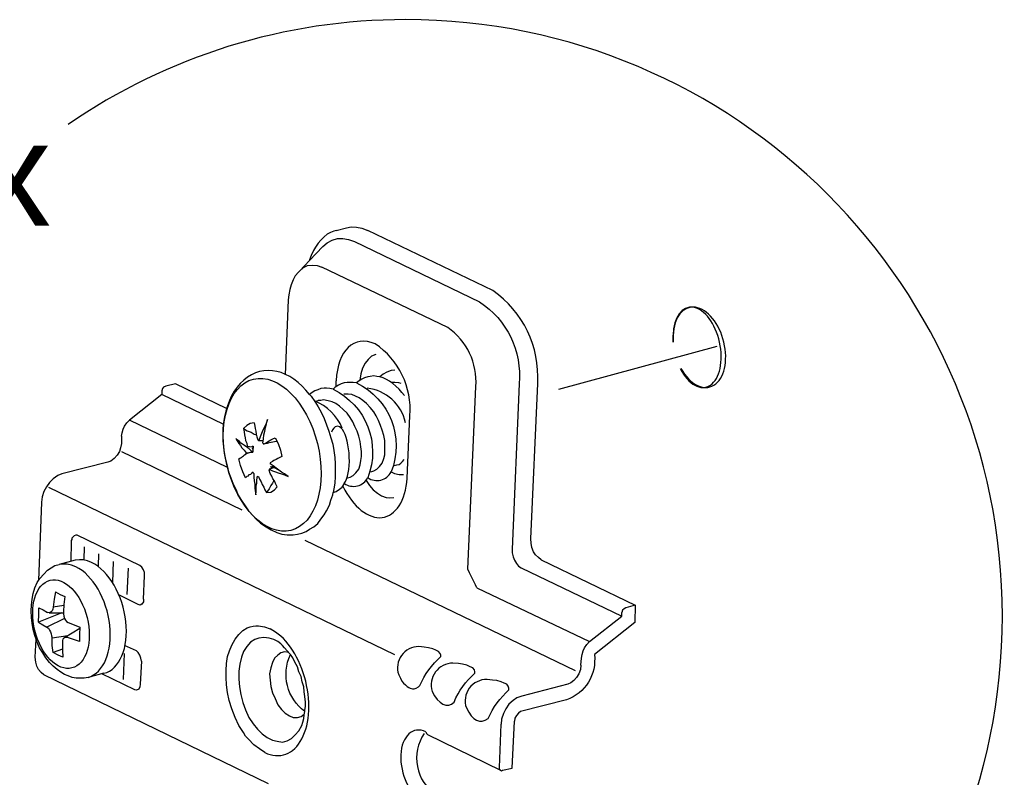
# Model space of a CAD drawing. Header units: metres. Extents: x -8.4 to 7.9, y -3.9 to 2.
# Drawn here: x 2.6966 to 2.8776, y -1.0356 to -0.896 of the extents above; entities that cross this region are included whole.
import ezdxf

# ---------------------------------------------------------------- set-up
doc = ezdxf.new("R2010")
doc.units = ezdxf.units.M
doc.header["$MEASUREMENT"] = 0
doc.layers.add('PDF10_Geometry_Num_Penna__7', color=7, linetype='Continuous', lineweight=18)
doc.layers.add('PDF10_Text_Num_Penna__7', color=7, linetype='Continuous', lineweight=18)
doc.styles.add('GENERATED_STYLE_2', font='')
doc.styles.get('GENERATED_STYLE_2').set_extended_font_data('Arial')

msp = doc.modelspace()

# ---------------------------------------------------------------- linework, layer by layer
at = {"layer": 'PDF10_Geometry_Num_Penna__7', "color": 7, "linetype": 'Continuous', "lineweight": 18, "flags": 128}
for points in [[(2.697834574167865, -1.090618023576224, 0.1748266194143303), (2.767719286086659, -1.115704499565486, 0.9999823853415638), (2.767717697117358, -0.895971593336982, 0.1524887787522111), (2.70550869769251, -0.9152852250503865)], [(2.792626753799642, -0.9954554665874553), (2.792121896847409, -0.9950771961866673), (2.791624486162908, -0.9945797855021666), (2.791235790987296, -0.9939945088584279), (2.79093942953156, -0.9931918011969133), (2.790821778501394, -0.9924337711417911), (2.790741358809888, -0.9916131924377197), (2.792003203339762, -0.9629702300542786, 0.2617845074266618), (2.78377060973521, -0.9458884918769661), (2.760718454090344, -0.9348069562381359)], [(2.758275631498169, -0.9368706148773951), (2.781308426846933, -0.9479551290233181, -0.2768616389433782), (2.788594599822739, -0.9630509475964939), (2.78729597073027, -0.9934987363528283), (2.78729597073027, -0.9941942177590013), (2.787477659662932, -0.9949582048283092), (2.787709983216172, -0.9955732665429762), (2.788098678391785, -0.996140672144158), (2.788476948792573, -0.9966470183499372), (2.788983294998352, -0.9969433798056726), (2.807525990904692, -1.005880390337674), (2.807525990904692, -1.005196822959872)], [(2.78081190971456, -1.000668002925242), (2.78054235482266, -1.000090172549235), (2.780244504113378, -0.9994870248629393), (2.779846873416487, -0.9987185700329921), (2.779423925409306, -0.9979084161037457), (2.779161816785138, -0.9972233594723975), (2.780622774514166, -0.9635587830558197, 0.2647192065678183), (2.775437193665569, -0.9526708503780226), (2.752251005201526, -0.9415803792179139)], [(2.767970523159938, -0.9804568962708597), (2.768464955337346, -0.9689598588925814, 0.2724621259779049), (2.762062952192042, -0.9557016302703196)], [(2.758652561570765, -0.9628716414695063), (2.758031542841913, -0.9627897325244538), (2.75747307276201, -0.9627897325244538), (2.756893753132456, -0.9627897325244538), (2.75639038543377, -0.9628716414695063), (2.755812555057763, -0.9630518411486219), (2.755306208851985, -0.9632945894766864), (2.754703061165689, -0.9636743491310209), (2.754324790764901, -0.9640526195318088, -0.39083902334215), (2.760719198717117, -0.980357265208605, 0.4543996583335447), (2.76502165221267, -0.9792760671339001)], [(2.762945781694353, -0.9617888052159124), (2.762378376093172, -0.9617083855244062), (2.761800545717165, -0.9616086055367968), (2.761178037734766, -0.9617083855244062), (2.760719347642472, -0.9617888052159124), (2.76011471070263, -0.9619868759375848), (2.759608364496851, -0.9621760111379787), (2.759149674404556, -0.9624932221433639), (2.75865300834683, -0.9628710457680859, -0.3930843043768121), (2.765021056511275, -0.9792766628353305), (2.765624204197571, -0.9795834490658908), (2.766508820804138, -0.9797725842662848), (2.76728323264827, -0.9797725842662848)], [(2.734800229995413, -0.9781938265817366), (2.735078720408592, -0.9792765139099759), (2.735501668415772, -0.9803577119846689), (2.735881428070106, -0.9813421085788454), (2.736377349501061, -0.9824962800773125), (2.7368375288469, -0.983568542630727), (2.737442165786743, -0.9845603854926355), (2.738145093460648, -0.9855611638758224), (2.738721434583109, -0.9864457804823895), (2.739524142244623, -0.9873303970889564), (2.740164521269579, -0.9880139644667583), (2.740967228931094, -0.9887094458729313), (2.74196800731428, -0.9893959917578259), (2.742936022119446, -0.9899693543731934), (2.74393382199554, -0.990466765057694), (2.744891412025881, -0.990739298456687), (2.745872830112965, -0.9908539709797604), (2.746955517441204, -0.9908539709797604), (2.747758225102719, -0.990739298456687), (2.748534126200398, -0.9905486740027465), (2.749336833861912, -0.9902776298573001), (2.749986148408147, -0.9898546818501198), (2.750788856069661, -0.9893959917578259), (2.751484337475834, -0.9887898655644374), (2.752059189344748, -0.9880139644667583), (2.752665315538137, -0.9872127460587902), (2.75312400563043, -0.9864457804823895), (2.753630351836209, -0.9854450020992025), (2.753926713291945, -0.9844889013224079), (2.75424392429733, -0.9834970584604994), (2.754324343988837, -0.9830994277636081), (2.754891749590018, -0.9829177388309462), (2.755505322051139, -0.9824962800773125), (2.756011668256918, -0.9821180096765245), (2.756391427911252, -0.9814240175238979, 0.4514829625468258), (2.760718751941057, -0.9803569673578976)], [(2.809986535614069, -1.003813902116676), (2.809868884583903, -1.007035157537559), (2.802438700790157, -1.012943324206874, -0.3551321470024489), (2.797287372773129, -1.021292079588043), (2.788856708446907, -1.023439583201965)], [(2.748534572976462, -1.02598382396065), (2.748725197430403, -1.025395568809819), (2.74891284337725, -1.024701576657192), (2.749021558886138, -1.024016520025844), (2.749101978577644, -1.023440178903384, -0.356620914526401), (2.746460787413087, -1.012942728505455), (2.746378878468035, -1.012823588221742), (2.745872532262256, -1.012247247099282), (2.745395971127405, -1.0116798414981), (2.74499982968406, -1.011247957969641), (2.7446930434535, -1.010985849345473)], [(2.776600598536024, -1.021680476912946, -0.1136217169885275), (2.780424108091075, -1.016387371958299), (2.780424108091075, -1.016089521249018), (2.780352623920847, -1.015775288750725), (2.780044348436741, -1.015386593575112), (2.779550065184687, -1.015206393895997), (2.778961810033856, -1.014890672144158), (2.778159102372341, -1.014701536943764), (2.777404050824312, -1.014583885913598), (2.776401783187579, -1.014510912489824, 0.5034914895390725), (2.772569487036604, -1.019716151485233)], [(2.782885248501869, -1.024702023433255, -0.1051966314088802), (2.786718587130328, -1.01941666259705), (2.786718587130328, -1.01910987636649), (2.786592000578883, -1.018730116712155), (2.786331381208261, -1.018415884213863), (2.78583426837447, -1.018227791490952), (2.785257927252009, -1.01792994078167), (2.784455219590495, -1.017730380806451), (2.783688254014094, -1.017651450368491), (2.782687475630908, -1.017532310084779, 0.5257878519962609), (2.77886500855334, -1.022755122272035)], [(2.771107635755448, -1.027471588253513, 0.4153897474772876), (2.773253947966533, -1.038743152644865), (2.786789773449846, -1.045337567348365), (2.785031858563665, -1.045716135599862), (2.784655077416423, -1.045914206321534), (2.784455517441204, -1.046212057030816), (2.784337866411038, -1.046599262952882), (2.770810976449004, -1.040006337502929)]]:
    msp.add_lwpolyline(points, format="xyb", dxfattribs=at)
for points in [[(2.754891600664664, -0.9348066583874266), (2.754431421318824, -0.9349138846427681), (2.753826784378981, -0.935193864309493), (2.753242996988789, -0.9354917150187748), (2.752665166612782, -0.935998061224554), (2.75206052967294, -0.9365744023470143), (2.751566097495532, -0.9371790392868563), (2.751104428896145, -0.9378715421859366), (2.750681480888965, -0.938520856732171), (2.750301721234631, -0.9393965378174596), (2.749985999482792, -0.940199245478974), (2.749985999482792, -0.9403154072555939), (2.752438800073728, -0.9377538911557702)], [(2.754891600664664, -0.9348063605367174), (2.756768060133139, -0.9343089498522168)], [(2.75676776228243, -0.9343089498522167), (2.757652378888997, -0.9341123683840907), (2.758653157272184, -0.9342285301607106), (2.759607768795432, -0.9344087298398261), (2.760718751941054, -0.9348063605367173)], [(2.752439544700501, -0.937753593305061), (2.753242252362015, -0.9370596011524344), (2.754126868968583, -0.936574104496305), (2.75512764735177, -0.9362956140831266), (2.756091194396296, -0.9362956140831266), (2.757156010681979, -0.9364921955512525), (2.758275929348879, -0.9368704659520404)], [(2.749985701632083, -0.9403151094048846), (2.748137537980989, -0.9422824133396911), (2.748840465654895, -0.941659905357292), (2.749598495710016, -0.9412816349565042), (2.750483112316583, -0.9411982367579053), (2.751366239669604, -0.9412816349565042), (2.752250856276171, -0.9415809749193325)], [(2.748137984757053, -0.9422828601157549), (2.747957785077938, -0.9424630597948704), (2.747335277095539, -0.9431659874687756), (2.746955517441204, -0.9439225282703514), (2.746578736293963, -0.9448071448769184), (2.746379176318744, -0.9456917614834854), (2.746198976639629, -0.9466925398666723), (2.746072390088184, -0.9475667316984144), (2.745496048965723, -0.9614108326658336)], [(2.825014444225529, -0.9561816166883272), (2.795847413519106, -0.9640776389913883)], [(2.762180752147563, -0.9576854649194911), (2.761378044486049, -0.9579654445862161), (2.760798724856496, -0.9585700815260582), (2.760223872987581, -0.9592640736786847), (2.759717526781802, -0.9601486902852518), (2.75941967607252, -0.9612105280638414), (2.759232030125673, -0.9624123556757936)], [(2.765706113142623, -0.9605257692832028), (2.765021056511275, -0.9606076782282552), (2.764245155413596, -0.9609040396839906), (2.763560098782247, -0.9612942241131498), (2.76294503706758, -0.9617886562905577)], [(2.754891600664664, -0.9635580384290464), (2.754891600664664, -0.9624932221433639)], [(2.767464474804868, -0.9652341932955297), (2.766968553373914, -0.9646295563556877), (2.766508374028073, -0.9640532152332273), (2.765903737088232, -0.963476874110767), (2.765325906712225, -0.9629705279049879), (2.764703398729826, -0.9625922575042), (2.76413748238219, -0.9622929175413718), (2.763559652006183, -0.9619876205643578), (2.762946079545063, -0.9617895498426855)], [(2.766888580458472, -0.9629705279049878), (2.766400105295249, -0.9628722371709248), (2.765706113142623, -0.9627888389723259), (2.765021056511275, -0.9627888389723259)], [(2.722804292679088, -0.9643591079116597), (2.722804292679088, -0.9650531000642864), (2.716816004168977, -0.9697606305244856)], [(2.723499476234552, -0.9634765762600577), (2.72310184553766, -0.9636731577281836), (2.722921645858545, -0.9639352663523516), (2.722803994828378, -0.9643597036130783)], [(2.734699407530321, -0.967578576228287), (2.725266475567366, -0.9630512454472033), (2.723498731607779, -0.9634771719614763)], [(2.754324343988837, -0.9640532152332273), (2.75374651361283, -0.963935564203061), (2.75312400563043, -0.9638715263005654), (2.752665315538137, -0.9638715263005654), (2.752059189344748, -0.963935564203061), (2.751484337475834, -0.9641693770098473), (2.750986926791334, -0.9643600014637875), (2.750483559092647, -0.9646295563556877), (2.749986148408147, -0.9650525043628678)], [(2.734196188756989, -0.9705360848461009), (2.722804888380506, -0.9650526532882225)], [(2.749985999482792, -0.9650531000642864), (2.750301721234631, -0.9653152086884543), (2.750986777865979, -0.9663159870716413), (2.751566097495532, -0.9673197439619211), (2.752169245181828, -0.9683800924869643), (2.752665166612782, -0.9694642690687502), (2.753123856705076, -0.9706437578775062), (2.753548293965803, -0.9718009078830661), (2.753926564366591, -0.9729893322131005), (2.754243775371976, -0.9741703102754029), (2.754431421318824, -0.9753259710274165), (2.754629492040495, -0.9766335356411636), (2.75470246546427, -0.9777787716183522), (2.75470246546427, -0.9789701744554795), (2.75470246546427, -0.9801600880390604), (2.754629492040495, -0.9813425553549092), (2.754431421318824, -0.9824237534296023), (2.754324195063482, -0.983099874539672)], [(2.751104428896145, -0.9663162849223506), (2.751566097495532, -0.9661167249471317)], [(2.757473072762009, -0.9802321679107066), (2.758031542841913, -0.9799611237652601), (2.758534910540599, -0.9794741378555843), (2.759032321225099, -0.9787786564494113), (2.759337618202113, -0.9780146693801034), (2.759421016400712, -0.9772104724650426), (2.759537178177332, -0.9764360606209098), (2.759537178177332, -0.9755499547607963), (2.759421016400712, -0.9746668274077758), (2.759337618202113, -0.9736839200671457), (2.759032321225099, -0.9726831416839588), (2.758734470515817, -0.9718000143309382), (2.758347264593751, -0.9709243332456496), (2.757958569418139, -0.970041205892629), (2.757473072762009, -0.9692653047949499), (2.756893753132456, -0.9684625971334354), (2.756192314712098, -0.9677775405020872), (2.755505768827203, -0.9671997101260804), (2.754811776674576, -0.9666948531738477), (2.754126720043228, -0.966397002464566), (2.75344166341188, -0.9661989317428935), (2.752565982326592, -0.9660097965424995), (2.752059636120812, -0.966117022797841), (2.751565203943405, -0.966117022797841)], [(2.761801141418583, -0.979077400710821), (2.76237897179459, -0.9787795500015392), (2.762865957704266, -0.9782746930493065), (2.763360389881674, -0.9777072874481246), (2.763638880294852, -0.9768316063628361), (2.763820569227514, -0.9761301679424774), (2.763820569227514, -0.9753259710274165), (2.763820569227514, -0.9744517791956744), (2.763820569227514, -0.9734882321511477), (2.763638880294852, -0.9726006370374878), (2.763360389881674, -0.9716013479078472), (2.763064028425938, -0.9707271560761052), (2.762675333250326, -0.9698425394695381), (2.762261320764424, -0.9689594121165176), (2.761801141418583, -0.9682028713149418), (2.761178633436185, -0.9673986743998808), (2.760493576804836, -0.9666957467259757), (2.759798095398663, -0.9661164270964225), (2.759150270105975, -0.9656294411867468), (2.758454788699802, -0.9653152086884543), (2.757769732068454, -0.9650531000642864), (2.757075739915827, -0.9649354490341201), (2.756273032254313, -0.9649354490341201)], [(2.715373959959989, -0.9726826949078949), (2.715445444130216, -0.9721063537854346), (2.715636068584157, -0.9714212971540864), (2.715932430039892, -0.9708434667780798), (2.716330060736784, -0.9702209587956807), (2.716815557392913, -0.9697607794498402)], [(2.734881245388338, -0.9784724659202697), (2.716815110616849, -0.9697603326737764)], [(2.741364412851921, -0.9739920466258978), (2.741473128360809, -0.9731878497108368), (2.741553548052315, -0.9724849220369317), (2.741744172506255, -0.97180135465913), (2.74184990950805, -0.9711058732529568), (2.742049469483269, -0.9704193273680622), (2.742247540204941, -0.96966129731294), (2.741969049791762, -0.9703403969301025), (2.74167119908248, -0.9710254535614508), (2.741364412851921, -0.9716017946839111), (2.741164852876702, -0.9722243026663101), (2.740868491420966, -0.9728006437887705), (2.740670420699294, -0.9734871896736651)], [(2.739785953018081, -0.9702205120196168), (2.739018987441681, -0.9703396523033295), (2.738406904234107, -0.9707268582253958), (2.737830563111646, -0.9713031993478561), (2.73794523563472, -0.9719078362876983), (2.738028633833319, -0.9724841774101586), (2.738144795609939, -0.9729890343623913), (2.738216279780167, -0.9734879343004382), (2.738406904234107, -0.9739913019991245), (2.738524555264273, -0.9745676431215848)], [(2.737830563111646, -0.9713031993478561), (2.738524555264273, -0.9717261473550364), (2.739209611895621, -0.9719897452327507), (2.739785953018081, -0.9723054669845894), (2.740290809970314, -0.9724841774101586)], [(2.739786399794145, -0.970220809870326), (2.739904050824312, -0.970843317852725), (2.739985959769364, -0.9713034971985653), (2.740091696771159, -0.9718009078830661), (2.740164670194934, -0.9723057648352988), (2.740291256746378, -0.9728001970127066), (2.740480391946772, -0.9733690918674348), (2.74058910745566, -0.9734882321511477), (2.740671016400713, -0.9734882321511477)], [(2.715374555661407, -0.9726822481318311), (2.715374555661407, -0.9740642754228988), (2.715174995686189, -0.9748654938308668), (2.714985860485794, -0.9755505504622151), (2.714571847999893, -0.9762088005297278), (2.713983592849061, -0.9768313085121269), (2.713407251726601, -0.977319783675349), (2.712804104040305, -0.977508918875743), (2.704361525685712, -0.9796549332361186)], [(2.738406010681979, -0.9747499277556656), (2.738027740281191, -0.9744505877928373), (2.737640534359124, -0.974169118872566), (2.737341194396296, -0.9739918977005434), (2.737062703983118, -0.9736836222164367), (2.736639755975937, -0.9733693897181444), (2.73637764735177, -0.9731087703475227), (2.736639755975937, -0.9735659711862703), (2.736946542206498, -0.9740648711243174), (2.73726077470479, -0.9744505877928373), (2.737522883328958, -0.974864600278739), (2.737945831336138, -0.9752532954543518), (2.738325590990473, -0.9757492168853061)], [(2.740671016400713, -0.9734876364497291), (2.741365008553339, -0.9734876364497291), (2.741473724062227, -0.9734876364497291)], [(2.741473724062227, -0.9741697145739844), (2.741850505209468, -0.9739910041484153), (2.74224813590636, -0.9737482558203506), (2.742547475869188, -0.9735665668876887), (2.742852772846202, -0.9733684961660164), (2.743232532500536, -0.9731882964869009), (2.743628673943881, -0.9729902257652284)], [(2.744008731448924, -0.9736839200671458), (2.743547062849538, -0.9737479579696413)], [(2.743629120719945, -0.9729894811384553), (2.744196526321127, -0.9740647221989627), (2.744612028060575, -0.9752546357825435), (2.7448920077273, -0.9764356138448459)], [(2.739407384766584, -0.9746674231091944), (2.738406606383397, -0.9747493320542469), (2.738524257413564, -0.9746674231091944), (2.738524257413564, -0.974567643121585)], [(2.738524406338918, -0.9745682388230036), (2.739407533691939, -0.9746665295570666)], [(2.738524406338918, -0.9747493320542469), (2.739525184722105, -0.9756324594072675)], [(2.739606349040385, -0.9745682388230036), (2.739406789065166, -0.9746665295570666)], [(2.739407086915875, -0.97494710492521), (2.739524737946041, -0.9751273046043255)], [(2.739524886871396, -0.9750547779566154), (2.73940723584123, -0.9749475517012739)], [(2.739606349040385, -0.9745688345244221), (2.739606349040385, -0.9746671252584851), (2.739606349040385, -0.9748651959801575), (2.739524440095332, -0.9750543311805514)], [(2.739524886871396, -0.9751274535296801), (2.739524886871396, -0.9753255242513527), (2.739524886871396, -0.9756323104819129)], [(2.74136471070263, -0.9739915998498339), (2.741473426211518, -0.974064573273608), (2.741473426211518, -0.974170310275403)], [(2.742356553564538, -0.9739913019991246), (2.742167418364144, -0.9740642754228986), (2.741473426211518, -0.9741700124246937)], [(2.743547658550956, -0.9737479579696413), (2.742935575343382, -0.9738656089998077), (2.742247540204941, -0.9739921955512524)], [(2.742356553564538, -0.9739915998498339), (2.74224783805565, -0.9739915998498339)], [(2.715373959959989, -0.9755535289693077), (2.737522138702185, -0.9862463694325251)], [(2.738215981929458, -0.980357265208605), (2.737721549752049, -0.979276067133912), (2.737259881152663, -0.9780950890716096), (2.736945648654371, -0.9768947507132039)], [(2.736946393281143, -0.9768944528624945), (2.737260625779435, -0.9767068069156469), (2.737442314712097, -0.9766338334918729), (2.73764038543377, -0.9764357627702006), (2.73783100988771, -0.9763285365148591), (2.738029080609383, -0.9761289765396403), (2.738325442065118, -0.9759309058179679)], [(2.739209760820976, -0.9756315658551397), (2.738325144214409, -0.9759309058179679), (2.738325144214409, -0.9758326150839048), (2.738325144214409, -0.975749216885306)], [(2.738325144214409, -0.9757499615120792), (2.739209760820976, -0.9756323104819129)], [(2.739209314044913, -0.9756320126312036), (2.739525035796751, -0.9756320126312036)], [(2.744891412025881, -0.9764363584716191), (2.744511652371547, -0.9766344291932916), (2.744115510928202, -0.9768324999149639), (2.743808724697642, -0.9770126995940794), (2.743430454296854, -0.9772107703157519), (2.743132603587572, -0.9773924592484138), (2.742736462144228, -0.9775890407165397)], [(2.766085723871603, -0.9780143715293942), (2.766508671878783, -0.9778952312456815), (2.766788651545507, -0.9777060960452875), (2.767086502254789, -0.9773918635469951), (2.767391799231803, -0.9770135931462073)], [(2.742050363035396, -0.9830989809875442), (2.742853070696911, -0.9830006902534811), (2.743547062849538, -0.9826134843314147), (2.744008731448924, -0.9820341647018617), (2.743737687303478, -0.9814235707478339), (2.743547062849538, -0.9809172245420548), (2.743232830351245, -0.9805389541412669), (2.743049652165037, -0.9800430327103127), (2.742736908920291, -0.9795828533644723), (2.742547773719898, -0.9789692809033517)], [(2.743232085724472, -0.9785916062039823), (2.742547029093124, -0.97877925215083), (2.742547029093124, -0.9788969031809962), (2.742547029093124, -0.9789698766047703)], [(2.742547326943833, -0.9787789543001206), (2.743132603587572, -0.9790768050094025), (2.74373872978096, -0.9792763649846212), (2.744195930619708, -0.9794744357062937), (2.744808013827282, -0.9796561246389556), (2.745396268978114, -0.9798527061070816), (2.746072390088184, -0.9801594923376419), (2.745396268978114, -0.9796561246389556), (2.744808013827282, -0.9793582739296739), (2.744313581649874, -0.978969578754061), (2.743808724697642, -0.9785913083532731), (2.743311314013141, -0.9781936776563819), (2.742736462144228, -0.9777796651704801)], [(2.742935277492673, -0.9783923440794728), (2.743312058639915, -0.9782746930493065), (2.742735717517454, -0.9783923440794728)], [(2.742736164293518, -0.9775896364179584), (2.742736164293518, -0.9777072874481247), (2.742736164293518, -0.9777787716183524)], [(2.743429858595436, -0.9784724659202697), (2.743231787873763, -0.9785916062039824)], [(2.744314177351293, -0.9789698766047703), (2.743429560744726, -0.9784724659202697)], [(2.743429858595436, -0.9784721680695603), (2.743429858595436, -0.9783917483780542), (2.743429858595436, -0.9782740973478878)], [(2.761295093063514, -0.9792766628353305), (2.761801439269293, -0.9790771028601116)], [(2.765624650973634, -0.978095684773028), (2.766086319573021, -0.9780137758279756)], [(2.704361674611067, -0.979655528937537), (2.703594709034666, -0.9799623151680973), (2.702792001373151, -0.9805386562905577), (2.702098009220525, -0.9812341376967307), (2.701530603619343, -0.9820338668511525), (2.70102574666711, -0.9829184834577195), (2.700727895957828, -0.983885009009339), (2.700645987012775, -0.984867916349969)], [(2.739606349040385, -0.9793588696310924), (2.739289138034999, -0.9795822576630538), (2.739101492088152, -0.9797728821169942), (2.738830447942705, -0.9798533018085003), (2.738642801995858, -0.9800424370088943), (2.738406010681979, -0.9801600880390605), (2.738215386228038, -0.9803566695071866)], [(2.739706724729412, -0.9795828533644722), (2.739606944741803, -0.9794741378555842), (2.739606944741803, -0.9793594653325108)], [(2.739706426878703, -0.9795834490658908), (2.739706426878703, -0.9802327636121252), (2.739786846570209, -0.9809178202434733), (2.739904497600376, -0.9815403282258723), (2.739904497600376, -0.9822253848572206), (2.739986406545428, -0.9828032152332272), (2.740092143547223, -0.9834972073858539), (2.740165116970997, -0.9829178877563008), (2.740165116970997, -0.9822968690274482), (2.740165116970997, -0.9817994583429476), (2.740291703522442, -0.9813422575041999), (2.740291703522442, -0.9807361313108114), (2.740409354552608, -0.9800421391581848)], [(2.740409354552609, -0.9800418413074755), (2.740480838722835, -0.9801594923376419), (2.740589554231724, -0.9801594923376419), (2.740789114206943, -0.9806554137685961), (2.741085475662678, -0.9811155931144366), (2.741283546384351, -0.9816219393202157), (2.741553101276251, -0.9821178607511699), (2.741743725730191, -0.9826122929285778), (2.742049022707205, -0.9830992788382534)], [(2.743429858595436, -0.9808451446704087), (2.7431334971397, -0.981341066101363), (2.742852028219429, -0.981799756193657), (2.742546731242415, -0.9824237534296023), (2.742049320557914, -0.9830998745396721)], [(2.756966875481585, -0.980357265208605), (2.757473221687364, -0.9802321679107067)], [(2.760410774307656, -0.9808451446704087), (2.760999029458488, -0.981799756193657), (2.761682596836289, -0.9826128886299963), (2.762477858230072, -0.9831802942311781), (2.76326269484903, -0.9836851511834108), (2.764065402510544, -0.9839830018926927), (2.764704292281953, -0.9840664000912916), (2.765515935464747, -0.9839830018926927)], [(2.765695986218507, -1.012962386652268), (2.701945509657373, -0.9821497307770631)], [(2.700645689162067, -0.9848673206485503), (2.700033605954492, -0.9992877627384298), (2.700329967410227, -0.9989005568163635), (2.701025448816401, -0.9980993384083953), (2.701710505447749, -0.9974023677486759), (2.702413433121654, -0.9969436776563819), (2.703089554231724, -0.9965207296492017), (2.703856519808125, -0.9963390407165398)], [(2.706055998370816, -0.9957619549673062), (2.706120036273311, -0.9921192407927896), (2.706120036273311, -0.9919286163388492), (2.706237687303478, -0.9917305456171768), (2.706237687303478, -0.9916128945870105), (2.706237687303478, -0.9914341841614414), (2.706318106994984, -0.9913522752163889)], [(2.707203468228324, -0.9909288804331448), (2.706930934829332, -0.9909288804331448), (2.706616702331039, -0.9910539777310431), (2.706317362368211, -0.9913518284403249)], [(2.718700058830538, -0.996520133947783), (2.70720302145226, -0.9909294761345633)], [(2.708502246246148, -0.9931198702506219), (2.708384595215982, -0.9954550198113913)], [(2.749101829652289, -0.9918394100514193), (2.798877150933921, -1.015849155726627)], [(2.71114328848535, -0.994383055108686), (2.711025637455184, -0.9966467204992278)], [(2.706815219828775, -0.9955734154683309), (2.703857562285607, -0.9963388917911852)], [(2.70693153053075, -0.9967622865744292), (2.706119887347957, -0.996455500343869), (2.705352921771557, -0.9962574296221965), (2.704676800661487, -0.9962574296221965), (2.703857711210962, -0.996339338567249)], [(2.709845999721073, -0.9959603235396879), (2.709077544891126, -0.9956446017878492), (2.708274837229611, -0.9954554665874552), (2.707618076415645, -0.9954554665874552), (2.70681536875413, -0.9955731176176216)], [(2.713785819978098, -0.9957618060419515), (2.713687529244035, -0.9996666288406363)], [(2.716556427275838, -0.997024097347888), (2.716330060736784, -1.001849278838254)], [(2.719575590990473, -0.9984050821614732), (2.719575590990473, -0.99782576253192), (2.719396880564904, -0.9973417551293371), (2.719079669559518, -0.9968339196700116), (2.718699909905184, -0.9965196871717192)], [(2.792626455948933, -0.9954553176621005), (2.809986684539424, -1.003814497818095), (2.808227876101114, -1.004310419249049)], [(2.71939673163955, -1.002732406191274), (2.719575442065118, -0.9984046353854091)], [(2.699645208629589, -1.010100190261424), (2.69938310000542, -1.009416622883622), (2.699068867507128, -1.008333935555383), (2.698887178574467, -1.00715295749308), (2.6987695275443, -1.006079205686119), (2.698689107852794, -1.004889292102538), (2.6987695275443, -1.003814051042031), (2.698887178574467, -1.002732852967338), (2.699068867507128, -1.001669525935202), (2.69938310000542, -1.000668747552015), (2.699843279351261, -0.9996664799152816), (2.700033903805202, -0.9992882095144937)], [(2.780812952192042, -1.000667407223823), (2.801518044247768, -1.010560518532619), (2.807525693053982, -1.005879794636255)], [(2.70317220780355, -1.001363633256769), (2.702974137081877, -1.002732257265919), (2.702792448149215, -1.004194704248493), (2.70271202845771, -1.004572974649281), (2.702594377427543, -1.004890185654666), (2.702412688494881, -1.005077831601514), (2.702214617773208, -1.005196971885226), (2.702026971826361, -1.005275902323186), (2.701709760820976, -1.005196971885226)], [(2.703172058878195, -1.001363186480706), (2.704056675484762, -1.001848683136835), (2.704939802837782, -1.002246313833726)], [(2.704939058211009, -1.002246611684436), (2.704749923010615, -1.003688209117359), (2.704676949586841, -1.005077682676159)], [(2.719397029490258, -1.002731810489855), (2.719397029490258, -1.003193479089242), (2.719079818484873, -1.003625362617701), (2.718773032254313, -1.003814497818095), (2.718394761853525, -1.00368791126665), (2.714868209455628, -1.001930592081887)], [(2.700033605954492, -1.006953695368571), (2.700151256984658, -1.005574646584596), (2.700151256984658, -1.004310270323695)], [(2.700151405910013, -1.004310419249049), (2.700907946711589, -1.00469166815693), (2.701710654373104, -1.005196525109163)], [(2.704749923010615, -1.00388717339116), (2.702793043850634, -1.004195448875266)], [(2.808228322877178, -1.004310419249049), (2.807920047393071, -1.004508489970722), (2.807605814894779, -1.00477059859489), (2.807525395203273, -1.005196525109163)], [(2.704361674611067, -1.005276051248541), (2.700033903805202, -1.006952950741798)], [(2.704859085295568, -1.006269383363996), (2.701609534057302, -1.007917987039871)], [(2.702027418602425, -1.005276051248541), (2.704676800661487, -1.005276051248541)], [(2.704677098512196, -1.005078278377578), (2.704677098512196, -1.005456548778366), (2.70475007193597, -1.005880986039092), (2.704858787444858, -1.006269681214705), (2.705056858166531, -1.006573488938173), (2.7052355685921, -1.00683559756234), (2.705552779597485, -1.007035157537559), (2.706617595883167, -1.007461084051832), (2.70769879395786, -1.00791828489058)], [(2.700032861327719, -1.006953546443216), (2.700835568989234, -1.007459892648995), (2.701609980833366, -1.007918582741289), (2.701909320796195, -1.008100271673951), (2.702098455996589, -1.008414504172243), (2.702286101943436, -1.00872277965635), (2.702412688494881, -1.009101050057138), (2.702485661918655, -1.009479320457926), (2.702594377427543, -1.009903757718652)], [(2.704859085295568, -1.009793999732282), (2.707699091808569, -1.008099229196469)], [(2.707699389659279, -1.007918582741289), (2.707617480714226, -1.009217211833758), (2.707617480714226, -1.010560518532619)], [(2.74174432143161, -1.030988311578003), (2.740788220654815, -1.030310701214387), (2.739707022580122, -1.029545224891533), (2.738722625985945, -1.028545935761892), (2.738216279780167, -1.027966616132339), (2.737830563111646, -1.027281559500991), (2.73694594650508, -1.025984419662069), (2.736259400620185, -1.024523461933041), (2.735684548751271, -1.022943363920301), (2.735178202545491, -1.021373690682386), (2.734881841089756, -1.019912732953359), (2.734700152157095, -1.018533684169384), (2.734619732465589, -1.017153146131863), (2.734619732465589, -1.015891748378054), (2.734700152157095, -1.014582694510761), (2.734881841089756, -1.013319807503406), (2.735260111490545, -1.012247544949991), (2.735684548751271, -1.011184217917855), (2.736259400620185, -1.010100041336069), (2.73694594650508, -1.009216913983049), (2.737721847602758, -1.008530368098154), (2.738524555264273, -1.008035935920746), (2.739018987441681, -1.007837865199074), (2.739605753338966, -1.007720214168907), (2.740092739248642, -1.007656176266412), (2.740590149933142, -1.007656176266412), (2.741671348007836, -1.007837865199074), (2.742736164293518, -1.008214646346315)], [(2.702792448149215, -1.012563862403248), (2.702594377427543, -1.011247362268223), (2.702594377427543, -1.009904055569362)], [(2.705434979641963, -1.009479916159344), (2.702594973128961, -1.009904353420071)], [(2.705435575343382, -1.009794744359055), (2.705173466719214, -1.009794744359055), (2.704939653912428, -1.009794744359055), (2.704750518712034, -1.009903459867943), (2.704550958736815, -1.010100041336069), (2.704479474566588, -1.010362149960237), (2.704479474566588, -1.01078807647451), (2.704479474566588, -1.012131383173371), (2.704550958736815, -1.013438947787119)], [(2.70761792749029, -1.010560518532619), (2.706517369119493, -1.010182248131831), (2.705434681791254, -1.009793552956218)], [(2.743429858595436, -1.010182397057186), (2.742546731242415, -1.009903906644007), (2.74155339912696, -1.009793701881573), (2.740670271773939, -1.009903906644007), (2.739904795451085, -1.010182397057186), (2.739102087789571, -1.01067831848814), (2.738406606383397, -1.011481026149655), (2.737830265260937, -1.012364153502675), (2.737441570085324, -1.013439394563183), (2.737145208629589, -1.014700792316991), (2.736945648654371, -1.015972614845624), (2.736945648654371, -1.017469314659766), (2.737063299684536, -1.01891091209269), (2.737341790097715, -1.020289960876664), (2.737721549752049, -1.021753897112785), (2.738215981929457, -1.023140392164491), (2.738831043644124, -1.024522419455559), (2.739606944741803, -1.025701908264315), (2.740409652403318, -1.026668433815935), (2.741283844235059, -1.027542625647677), (2.742166971588081, -1.028227682279025), (2.7431334971397, -1.028732539231258), (2.744009178224989, -1.028921674431652), (2.744999531833351, -1.029049750236643), (2.745873723665093, -1.028850190261424), (2.74665856028405, -1.028427242254244), (2.74733468139412, -1.027742185622896), (2.748037609068025, -1.026966284525216), (2.748535019752526, -1.025983377184586)], [(2.701025448816401, -1.016649033806403), (2.7005280381319, -1.016270763405615), (2.700033605954493, -1.015692933029609), (2.699762561809046, -1.015089785343313), (2.699571937355106, -1.014322819766912), (2.699445350803661, -1.013438203160345), (2.69964491077888, -1.010100785962842)], [(2.709195940548065, -1.017153741833281), (2.708501948395438, -1.017272882116994), (2.707699240733924, -1.017272882116994), (2.707005248581297, -1.017272882116994), (2.706238283004896, -1.017153741833281), (2.705553226373548, -1.016846955602721), (2.704859234220922, -1.016584846978553), (2.704171199082481, -1.016152963450095), (2.703477206929854, -1.015692784104254), (2.702792150298506, -1.015089636417958), (2.702098158145879, -1.014386708744053), (2.701411612260984, -1.013511027658765), (2.700836760392071, -1.012626411052198), (2.700266376283796, -1.011679245796681), (2.69976300858511, -1.010560816383328), (2.699645357554944, -1.010100637037488)], [(2.718096613293534, -1.012247544949991), (2.715932727890602, -1.011248255820351)], [(2.744693639154918, -1.010985849345473), (2.744114319525365, -1.0105599228312), (2.743429262894017, -1.010181652430412)], [(2.800057831145514, -1.013627636211448), (2.800173992922134, -1.0129425795801), (2.800372063643806, -1.012247098173927), (2.800634172267975, -1.011679692572745), (2.801057120275154, -1.011057184590346), (2.801517299620995, -1.010559773905846)], [(2.70455080981146, -1.013438649936409), (2.703676617979718, -1.013021658943415), (2.702792001373151, -1.012564458104667)], [(2.704479474566588, -1.011941354420849), (2.702792150298506, -1.012563862403248)], [(2.715868541062751, -1.012743466380945), (2.715636217509511, -1.017532905786197)], [(2.71901712091057, -1.014123557642403), (2.718899469880403, -1.013627636211448), (2.718699909905184, -1.01302151001806), (2.71839461292817, -1.012564309179312), (2.718096762218889, -1.012247098173927)], [(2.746198976639629, -1.012563862403248), (2.745396268978114, -1.012444722119536), (2.744693341304209, -1.012626411052198), (2.744115510928202, -1.013022552495543), (2.743548105327021, -1.013627189435385), (2.743132603587572, -1.014386708744053), (2.742852623920847, -1.015385997873694), (2.742627746635339, -1.016468685201933), (2.742736462144228, -1.017651152517782), (2.742852623920847, -1.018839576847816), (2.743132603587572, -1.01999523759983), (2.743628525018526, -1.021058564631966), (2.744115510928202, -1.022175504791773), (2.744808013827282, -1.02306012139834), (2.745496048965723, -1.023746667283234), (2.746270460809856, -1.024206846629075), (2.746955517441204, -1.024522568380914), (2.747758225102719, -1.024522568380914), (2.748455195762439, -1.024323008405695), (2.74902260136362, -1.023944738004907)], [(2.749101829652289, -1.023440178903384), (2.749101829652289, -1.023258489970722), (2.749219480682455, -1.02243791126665), (2.749219480682455, -1.021679881211528), (2.749101829652289, -1.020679102828341), (2.749021409960783, -1.019795975475321), (2.748912694451895, -1.018911358868753), (2.748641650306448, -1.01792994078167), (2.748454004359601, -1.016961925976504), (2.748037013366607, -1.016089223398308), (2.747758522953428, -1.015206096045288), (2.74726409077602, -1.014321479438721), (2.746875395600407, -1.013511325509474), (2.746461383114505, -1.012942430654746)], [(2.719017716611988, -1.014123855493112), (2.718773479030377, -1.018415884213863), (2.718700505606603, -1.018911805644817), (2.718512859659755, -1.019301990073977), (2.718095868666761, -1.019489636020824), (2.717817378253582, -1.01941666259705), (2.71172186348813, -1.01646794057516)], [(2.799975475424398, -1.014889629666676), (2.799868249169056, -1.01569233732819), (2.799551038163671, -1.016468238425869), (2.799172767762883, -1.017153295057218), (2.798678335585475, -1.017731125433224), (2.798110929984293, -1.018155562693951), (2.79753161035474, -1.018416182064573), (2.78905477916858, -1.020608363284887)], [(2.799975028648334, -1.01489007644274), (2.800058426846932, -1.013627189435385)], [(2.742429229137603, -1.036777337963605), (2.701025002040337, -1.016648587030339)], [(2.712107580156649, -1.016387371958299), (2.70919608947342, -1.0171543375347)], [(2.789054183467161, -1.020608512210241), (2.788179991635419, -1.020878067102141), (2.787477063961514, -1.021373988533096), (2.786719033906391, -1.022059045164444), (2.786133757262653, -1.022942172517464), (2.785716766269658, -1.023817853602753), (2.785331049601139, -1.02481863198594), (2.785258076177364, -1.025785157537559)], [(2.788856410596198, -1.023440178903384), (2.788476650941864, -1.023746965133944), (2.788098380541076, -1.02413417105601), (2.787791594310515, -1.024639028008243), (2.787709685365463, -1.025207922862971)], [(2.785149658519186, -1.034216715415909), (2.784951587797513, -1.034018644694237), (2.784951587797513, -1.033756536070069), (2.785258374028073, -1.025784561836141)], [(2.78729597073027, -1.033837998239057), (2.787709983216172, -1.025207773937617)], [(2.771414421986009, -1.027164802022953), (2.771496330931062, -1.027471588253513), (2.771692912399188, -1.027660723453907)], [(2.771693657025961, -1.027660723453907), (2.785149062817767, -1.0342164175652)], [(2.785149360668477, -1.034216119714491), (2.785331049601139, -1.03433674925175), (2.785529120322811, -1.034216119714491), (2.787295375028852, -1.033837849313703)]]:
    msp.add_lwpolyline(points, dxfattribs=at)
msp.add_lwpolyline([(2.816929733498137, -0.9540933853655525), (2.816929733498137, -0.9553562723729074)], close=True, dxfattribs=at)
msp.add_lwpolyline([(2.7741369263942, -1.013320105354115), (2.7741369263942, -1.013022254644833), (2.774056506702693, -1.012743764231655), (2.773760145246958, -1.01236400457732), (2.773254245817243, -1.012131085322662), (2.772677904694783, -1.011860041177216), (2.771875197033268, -1.0116798414981), (2.771108231456868, -1.011562190467934), (2.770117877848505, -1.011480281522881, 0.5205861110897699), (2.766399956369895, -1.016649629507822), (2.766706742600455, -1.017272137490221), (2.766968851224623, -1.017846989359135), (2.767283083722916, -1.018228238267016), (2.76766284337725, -1.018533535244029), (2.767971118861357, -1.01884032147459), (2.768267480317092, -1.019029456674984), (2.76854597073027, -1.019111365620036), (2.768970407990997, -1.019227527396656), (2.769231027361619, -1.019227527396656), (2.769610787015953, -1.019111365620036), (2.770033735023133, -1.018911805644817), (2.77030477916858, -1.018615444189082, -0.1061405153396089)], format="xyb", close=True, dxfattribs=at)
at = {"layer": 'PDF10_Geometry_Num_Penna__7', "color": 7, "linetype": 'Continuous', "lineweight": 18}
for centre, radius, start, end in [((2.759700723899084, -0.9719717028577047), 0.00815171418661394, 12.40096523173604, 83.59119180664554), ((2.74725696096849, -0.9750126878572907), 0.009539080646448641, 23.40190478730068, 67.50780032787715)]:
    msp.add_arc(centre, radius, start, end, dxfattribs=at)
for centre, major_axis, ratio, start_param, end_param in [((2.821773870547585, -0.9563326872388528), (-0.001888174715571473, 0.007312865570436853), 0.6115129086289106, 1.972203552167208, 7.390081413479482), ((2.821357899240105, -0.956333032042486), (-0.001576650819631112, 0.007350076555264727), 0.5643272548588774, 2.008255982480911, 7.426178065490827), ((2.762859330433574, -0.9679052864764727), (-0.004241745185188216, 0.01248102867573483), 0.541881403299629, 5.823018316708692, 7.231255776513448), ((2.743843864045473, -0.9745990533403674), (-0.002709221739224887, 0.01386840727395054), 0.682448365715149, 5.330693910691429, 7.981247955283277), ((2.755382971053785, -0.9763740064621176), (-0.0003098600876915492, 0.005494622544010777), 0.3482578644710915, 3.527887324236383, 6.910996459008985), ((2.760931315327748, -0.9757937905699259), (-0.002836023489075726, 0.01183133045074731), 0.5493144838955257, 1.978765051412398, 4.18001448522151), ((2.706415495152532, -1.006773063202097), (-0.002660506914338503, 0.01041327199777174), 0.6088566653934454, 3.160584649738148, 5.810862623015656), ((2.709405927396556, -1.005961300443493), (-0.00276632970106636, 0.01040944375964871), 0.6014752707514379, 3.131284620947114, 5.802894620099496), ((2.742246796408736, -1.019605374481088), (-0.002883969757735049, 0.01183411298305995), 0.5946936346251959, 2.686560668648297, 5.829880320882637), ((2.774699261160062, -1.015893431028267), (-0.0008415135397189214, 0.006363741568203823), 0.486205427581677, 2.149450174832158, 3.510805382448666), ((2.785104719688411, -0.9803407878901108), (0.003730715398407441, 0.04488472100050346), 0.192223504649456, 2.823889946934828, 3.311317612310408), ((2.771208552338718, -1.033632952939961), (-0.001825713173199966, 0.00670071902363892), 0.6019933369471915, 5.811755222119487, 8.909811526697453)]:
    msp.add_ellipse(centre, major_axis=major_axis, ratio=ratio, start_param=start_param, end_param=end_param, dxfattribs=at)
for centre, major_axis, ratio in [((2.743103707186914, -0.9761220671439482), (-0.003450022221773342, 0.01392900895716474), 0.5972802738444413), ((2.704206704920785, -1.007326338326451), (-0.002013713204640528, 0.008082496907388076), 0.5942654649196186)]:
    msp.add_ellipse(centre, major_axis=major_axis, ratio=ratio, dxfattribs=at)

# ---------------------------------------------------------------- texts
at = {"layer": 'PDF10_Text_Num_Penna__7', "color": 7, "linetype": 'Continuous', "lineweight": 18, "insert": (2.674077703744837, -0.9339495020289371), "char_height": 0.01918868290168147, "attachment_point": 7, "style": 'GENERATED_STYLE_2'}
msp.add_mtext('\\A1;{\\pql;\\fArial|b0|i0|c0|p34;2x}', dxfattribs=at)

doc.saveas('drawing.dxf')
